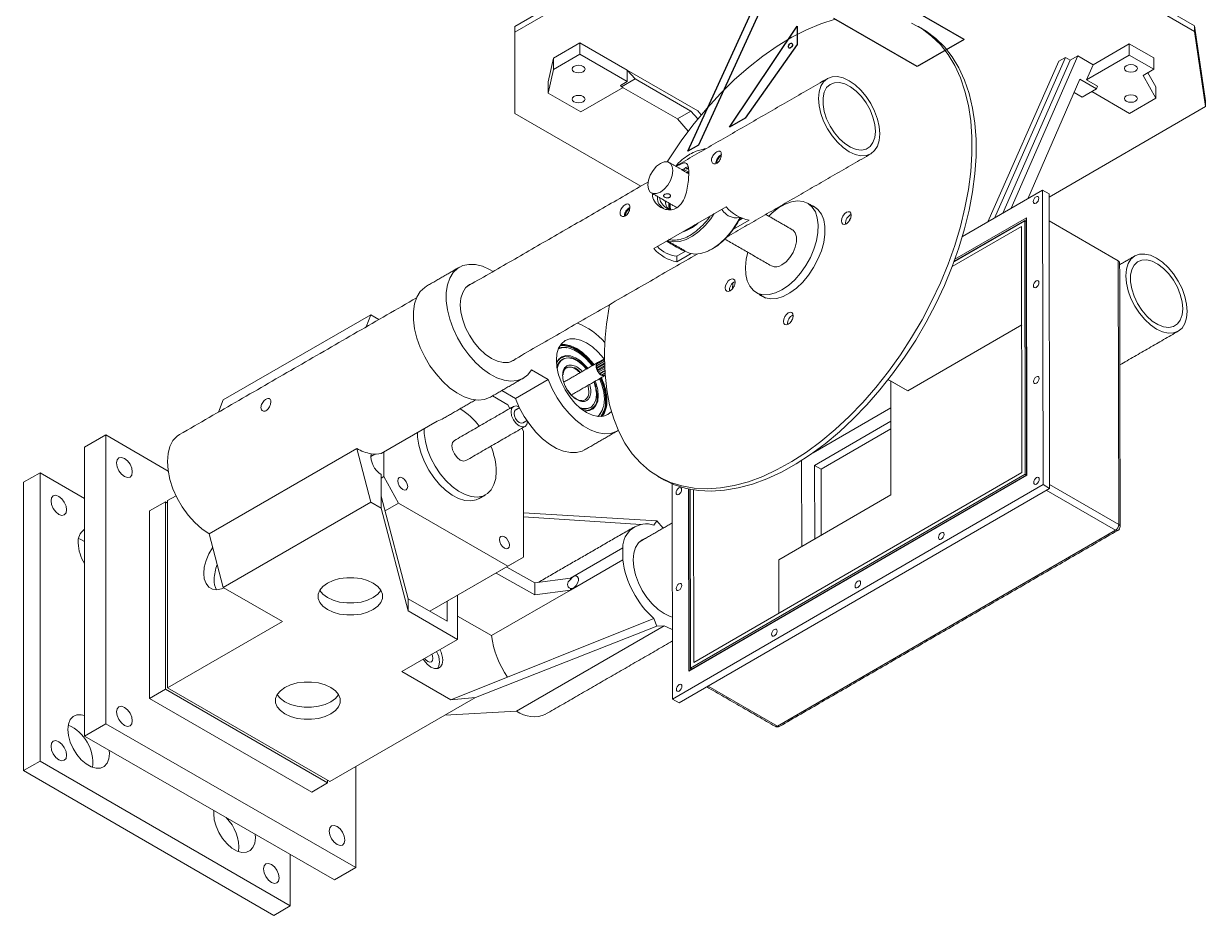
# Model space of a CAD drawing. Header units: millimetres. Extents: x 11 to 421, y 5 to 275.
# Drawn here: x 36.17 to 61.63, y 45.38 to 64.6 of the extents above; entities that cross this region are included whole.
import ezdxf

# ---------------------------------------------------------------- set-up
doc = ezdxf.new("R2010")
doc.units = ezdxf.units.MM

msp = doc.modelspace()

# ---------------------------------------------------------------- linework, layer by layer
at = {"color": 7, "linetype": 'Continuous', "lineweight": 15}
for p, q in [((46.755, 64.535), (52.584, 67.913)), ((46.755, 64.412), (52.585, 67.791)), ((55.571, 67.916), (61.401, 64.551)), ((55.571, 67.794), (61.401, 64.428)), ((46.755, 64.535), (46.755, 64.412)), ((46.755, 64.535), (46.755, 62.781)), ((46.755, 62.659), (46.755, 64.412)), ((61.401, 64.428), (61.401, 64.551)), ((61.632, 62.932), (61.401, 64.551)), ((61.401, 64.428), (61.632, 62.809)), ((47.589, 63.854), (48.155, 64.182)), ((48.155, 63.937), (48.155, 64.182)), ((48.155, 64.182), (49.178, 63.592)), ((59.216, 63.709), (59.994, 64.16)), ((59.994, 63.915), (59.994, 64.16)), ((59.994, 64.16), (60.52, 63.856)), ((47.59, 63.609), (48.155, 63.937)), ((48.155, 63.937), (49.178, 63.347)), ((58.885, 63.9), (57.45, 60.616)), ((58.723, 63.806), (58.885, 63.9)), ((58.885, 63.9), (59.216, 63.709)), ((59.073, 63.381), (59.994, 63.915)), ((59.994, 63.915), (60.521, 63.611)), ((47.475, 63.341), (47.589, 63.854)), ((47.59, 63.609), (47.589, 63.854)), ((58.476, 63.786), (56.946, 60.324)), ((57.087, 60.405), (58.617, 63.868)), ((57.266, 60.509), (58.723, 63.806)), ((58.617, 63.868), (58.476, 63.786)), ((58.617, 63.868), (58.723, 63.806)), ((59.216, 63.709), (59.073, 63.381)), ((60.521, 63.611), (60.52, 63.856)), ((47.476, 63.097), (47.59, 63.609)), ((49.056, 63.236), (49.348, 63.405)), ((49.348, 63.405), (49.178, 63.592)), ((49.178, 63.592), (50.698, 62.714)), ((49.178, 63.592), (49.178, 63.347)), ((49.348, 63.405), (50.55, 62.711)), ((58.93, 63.395), (57.806, 60.822)), ((59.284, 63.191), (58.93, 63.395)), ((60.521, 63.611), (60.291, 63.478)), ((60.291, 63.478), (60.567, 62.989)), ((60.395, 63.538), (60.566, 63.233)), ((47.476, 63.097), (47.475, 63.341)), ((49.087, 63.218), (48.177, 62.691)), ((49.033, 63.263), (49.178, 63.347)), ((49.033, 63.263), (49.056, 63.236)), ((49.056, 63.236), (50.259, 62.542)), ((59.284, 63.191), (58.978, 63.014)), ((59.073, 63.381), (59.308, 63.246)), ((59.308, 63.246), (59.284, 63.191)), ((60.567, 62.989), (60.566, 63.233)), ((48.177, 62.691), (47.476, 63.097)), ((58.978, 63.014), (58.807, 63.113)), ((60.001, 62.661), (59.183, 63.133)), ((60.567, 62.989), (60.001, 62.661)), ((61.632, 62.932), (61.632, 62.809)), ((46.755, 62.659), (46.755, 62.781)), ((49.471, 61.091), (46.755, 62.659)), ((50.259, 62.542), (50.55, 62.711)), ((50.55, 62.711), (50.702, 62.545)), ((50.698, 62.714), (50.774, 62.631)), ((61.632, 62.809), (58.267, 60.859)), ((50.492, 62.277), (50.259, 62.542)), ((50.412, 61.447), (50.493, 61.4)), ((50.493, 61.4), (50.412, 61.447)), ((50.493, 61.488), (50.448, 61.463)), ((50.448, 61.463), (50.499, 61.469)), ((50.493, 61.4), (50.464, 61.383)), ((58.126, 61.007), (56.397, 60.005)), ((58.136, 54.662), (58.126, 61.007)), ((58.267, 60.926), (58.126, 61.007)), ((58.278, 54.58), (58.267, 60.926)), ((51.306, 60.646), (49.751, 59.748)), ((50.104, 60.661), (50.106, 60.711)), ((50.11, 60.584), (50.104, 60.661)), ((53.215, 60.637), (53.249, 60.625)), ((51.466, 60.167), (51.801, 60.361)), ((51.581, 60.356), (51.655, 60.399)), ((51.641, 60.405), (51.591, 60.375)), ((57.742, 60.348), (56.217, 59.464)), ((57.777, 60.377), (56.22, 59.475)), ((57.777, 60.409), (56.236, 59.516)), ((57.77, 60.332), (57.742, 60.348)), ((57.751, 54.883), (57.742, 60.348)), ((57.786, 54.862), (57.777, 60.409)), ((59.757, 59.485), (58.268, 60.344)), ((56.177, 59.36), (57.671, 60.226)), ((57.671, 60.226), (57.68, 54.923)), ((57.779, 54.866), (57.77, 60.332)), ((50.246, 59.585), (50.432, 59.692)), ((50.246, 59.463), (50.553, 59.64)), ((50.246, 59.585), (50.246, 59.463)), ((50.409, 59.693), (50.382, 59.721)), ((50.409, 59.693), (50.419, 59.699)), ((59.766, 53.801), (59.757, 59.485)), ((51.445, 58.875), (51.454, 59.011)), ((52.133, 58.691), (52.105, 58.714)), ((43.654, 58.322), (40.472, 56.485)), ((43.654, 58.322), (43.557, 58.062)), ((43.83, 58.22), (43.654, 58.322)), ((55.222, 56.68), (57.675, 58.101)), ((48.506, 57.216), (48.687, 57.321)), ((48.506, 57.215), (48.687, 57.32)), ((48.515, 57.261), (48.687, 57.36)), ((48.515, 57.26), (48.687, 57.36)), ((48.539, 57.289), (48.687, 57.374)), ((48.539, 57.289), (48.687, 57.374)), ((48.54, 57.276), (48.539, 57.289)), ((47.117, 57.133), (47.476, 56.925)), ((47.868, 57.179), (47.888, 57.188)), ((48.529, 57.184), (48.506, 57.215)), ((48.515, 57.161), (48.689, 57.261)), ((48.515, 57.16), (48.689, 57.26)), ((48.527, 57.228), (48.515, 57.26)), ((48.515, 57.161), (48.529, 57.184)), ((48.543, 57.136), (48.515, 57.16)), ((48.529, 57.184), (48.688, 57.276)), ((48.539, 57.105), (48.691, 57.192)), ((48.539, 57.105), (48.543, 57.136)), ((48.54, 57.103), (48.691, 57.191)), ((48.569, 57.091), (48.54, 57.103)), ((48.543, 57.136), (48.69, 57.221)), ((48.569, 57.091), (48.692, 57.163)), ((48.576, 57.055), (48.569, 57.091)), ((48.576, 57.055), (48.694, 57.123)), ((48.577, 57.054), (48.694, 57.122)), ((48.601, 57.057), (48.577, 57.054)), ((48.601, 57.057), (48.695, 57.11)), ((48.619, 57.02), (48.601, 57.057)), ((48.619, 57.02), (48.698, 57.065)), ((48.62, 57.02), (48.698, 57.065)), ((48.663, 57.005), (48.64, 57.031)), ((48.663, 57.005), (48.7, 57.027)), ((48.664, 57.005), (48.7, 57.026)), ((47.476, 56.925), (46.769, 56.517)), ((48.699, 57.012), (48.689, 57.019)), ((48.699, 57.012), (48.701, 57.013)), ((54.856, 56.89), (54.799, 56.922)), ((55.222, 56.68), (54.8, 56.923)), ((54.856, 56.89), (54.86, 54.443)), ((54.856, 56.89), (55.222, 56.68)), ((46.273, 56.571), (46.607, 56.378)), ((46.475, 56.687), (46.769, 56.517)), ((40.472, 56.485), (40.375, 56.225)), ((46.607, 56.378), (46.651, 56.303)), ((53.184, 55.349), (54.857, 56.318)), ((45.08, 56.027), (43.878, 55.333)), ((45.08, 56.027), (45.189, 56.071)), ((53.214, 55.073), (54.857, 56.025)), ((46.908, 55.874), (46.944, 55.815)), ((46.944, 55.815), (46.944, 53.094)), ((53.355, 54.991), (54.857, 55.862)), ((37.483, 55.465), (37.942, 55.731)), ((37.942, 49.509), (37.942, 55.731)), ((37.942, 55.731), (39.288, 54.954)), ((37.483, 49.243), (37.483, 55.465)), ((43.352, 55.44), (40.17, 53.603)), ((43.352, 55.44), (43.654, 54.284)), ((43.742, 55.318), (43.654, 55.267)), ((43.931, 54.833), (43.931, 55.364)), ((52.936, 53.328), (52.933, 55.18)), ((53.216, 53.49), (53.214, 55.073)), ((53.355, 54.991), (53.214, 55.073)), ((53.358, 53.572), (53.355, 54.991)), ((36.174, 54.71), (36.528, 54.914)), ((36.528, 54.914), (37.483, 54.363)), ((36.528, 48.701), (36.528, 54.914)), ((43.878, 54.878), (43.878, 54.414)), ((43.878, 54.802), (43.931, 54.833)), ((44.248, 54.262), (43.931, 54.833)), ((50.503, 50.642), (57.786, 54.862)), ((50.538, 50.703), (57.751, 54.883)), ((50.567, 50.687), (57.779, 54.866)), ((57.68, 54.923), (50.609, 50.826)), ((57.779, 54.866), (57.751, 54.883)), ((36.174, 48.497), (36.174, 54.71)), ((50.147, 54.678), (50.155, 50.037)), ((50.155, 50.037), (58.136, 54.662)), ((50.296, 49.955), (58.278, 54.58)), ((50.497, 54.568), (50.503, 50.642)), ((50.525, 54.563), (50.531, 50.658)), ((50.532, 54.561), (50.538, 50.703)), ((50.609, 50.826), (50.603, 54.549)), ((58.278, 54.58), (58.136, 54.662)), ((59.696, 53.678), (58.206, 54.539)), ((58.277, 54.661), (59.766, 53.801)), ((39.227, 54.289), (38.888, 54.093)), ((39.227, 54.289), (39.227, 50.251)), ((39.277, 54.26), (39.227, 54.289)), ((39.277, 54.317), (39.457, 54.421)), ((39.277, 50.279), (39.277, 54.317)), ((43.654, 54.284), (40.472, 52.447)), ((43.654, 54.284), (43.878, 54.154)), ((43.878, 54.414), (43.878, 54.154)), ((44.459, 52.2), (43.878, 54.414)), ((43.962, 54.097), (44.248, 54.262)), ((46.607, 52.9), (44.248, 54.262)), ((54.86, 54.443), (52.442, 53.042)), ((38.888, 54.093), (38.888, 50.055)), ((43.878, 54.154), (44.459, 51.941)), ((49.818, 53.881), (46.944, 54.05)), ((46.944, 53.963), (49.473, 53.804)), ((49.818, 53.881), (49.753, 53.787)), ((49.949, 53.721), (49.818, 53.881)), ((40.17, 53.603), (40.472, 52.447)), ((52.413, 49.458), (59.696, 53.678)), ((47.955, 52.647), (49.083, 53.298)), ((49.083, 53.298), (49.083, 53.039)), ((44.928, 51.93), (46.944, 53.094)), ((46.944, 53.094), (46.607, 52.9)), ((49.083, 53.039), (47.955, 52.388)), ((52.444, 51.889), (52.442, 53.042)), ((44.927, 51.93), (46.607, 52.9)), ((47.189, 52.288), (46.354, 52.753)), ((46.582, 52.885), (47.189, 52.546)), ((40.472, 52.447), (41.752, 51.708)), ((47.189, 52.546), (47.955, 52.647)), ((47.189, 52.546), (47.189, 52.288)), ((47.955, 52.647), (47.955, 52.613)), ((47.955, 52.647), (47.955, 52.647)), ((44.459, 52.2), (44.459, 51.941)), ((45.3, 51.715), (44.459, 52.2)), ((45.524, 52.274), (45.524, 51.326)), ((47.955, 52.388), (46.254, 51.407)), ((47.955, 52.388), (47.189, 52.288)), ((47.955, 52.423), (47.955, 52.388)), ((44.459, 51.941), (45.524, 51.326)), ((45.3, 52.145), (45.3, 51.715)), ((39.277, 50.279), (41.752, 51.708)), ((49.753, 51.776), (45.377, 50.023)), ((45.524, 51.828), (46.254, 51.407)), ((49.818, 51.608), (49.753, 51.776)), ((45.912, 50.073), (49.818, 51.608)), ((49.974, 51.617), (46.792, 49.781)), ((49.818, 51.608), (49.974, 51.617)), ((45.524, 51.326), (44.322, 50.633)), ((50.567, 50.687), (50.538, 50.703)), ((44.322, 50.633), (45.377, 50.023)), ((39.227, 50.251), (38.888, 50.055)), ((39.227, 50.251), (42.724, 48.232)), ((42.773, 48.261), (39.277, 50.279)), ((50.923, 50.318), (52.413, 49.458)), ((38.888, 50.055), (42.385, 48.036)), ((45.912, 50.073), (45.248, 49.69)), ((45.912, 50.073), (45.377, 50.023)), ((50.296, 49.955), (50.155, 50.037)), ((42.773, 48.261), (45.248, 49.69)), ((45.248, 49.69), (46.792, 49.781)), ((37.483, 49.243), (37.942, 49.509)), ((43.33, 46.407), (37.942, 49.509)), ((42.871, 46.142), (37.483, 49.243)), ((36.174, 48.497), (36.528, 48.701)), ((41.916, 45.582), (36.528, 48.701)), ((41.563, 45.378), (36.174, 48.497)), ((43.33, 48.582), (43.33, 46.407)), ((42.724, 48.232), (42.385, 48.036)), ((42.724, 48.232), (42.724, 48.289)), ((40.269, 47.57), (40.273, 47.638)), ((41.916, 46.692), (41.916, 45.582)), ((42.871, 46.142), (43.33, 46.407)), ((41.563, 45.378), (41.916, 45.582))]:
    msp.add_line(p, q, dxfattribs=at)
at = {"color": 7, "linetype": 'Continuous'}
for p, q in [((52.837, 66.609), (50.71, 61.974)), ((50.485, 61.844), (52.5, 66.252)), ((56.435, 64.253), (54.639, 65.29)), ((55.425, 63.668), (53.629, 64.704)), ((51.383, 62.364), (52.84, 64.541)), ((52.84, 64.541), (52.841, 64.143)), ((56.435, 64.253), (55.425, 63.668)), ((52.841, 64.143), (51.72, 62.559)), ((51.72, 62.559), (51.383, 62.364)), ((50.71, 61.974), (50.485, 61.844))]:
    msp.add_line(p, q, dxfattribs=at)
at = {"color": 7, "linetype": 'Continuous', "lineweight": 15, "flags": 128}
for points in [[(50.038, 61.618), (50.108, 61.727), (50.357, 62.093), (50.621, 62.444), (50.898, 62.777), (51.186, 63.091), (51.483, 63.383), (51.787, 63.651), (52.097, 63.895), (52.411, 64.112), (52.725, 64.301), (53.04, 64.461), (53.351, 64.59), (53.659, 64.689)], [(55.304, 64.608), (55.529, 64.483), (55.735, 64.328), (55.923, 64.144), (56.089, 63.931), (56.234, 63.691), (56.355, 63.427), (56.454, 63.138), (56.528, 62.828), (56.578, 62.498), (56.603, 62.15), (56.603, 61.786), (56.578, 61.409), (56.528, 61.021), (56.454, 60.625), (56.355, 60.223), (56.234, 59.817), (56.089, 59.411), (55.923, 59.006), (55.735, 58.606), (55.529, 58.212), (55.304, 57.828), (55.062, 57.455), (54.805, 57.097), (54.535, 56.755), (54.252, 56.431), (53.96, 56.128), (53.659, 55.847), (53.351, 55.591), (53.04, 55.36), (52.725, 55.157), (52.411, 54.983), (52.097, 54.838), (51.787, 54.724), (51.483, 54.641), (51.186, 54.59), (50.898, 54.572), (50.621, 54.585), (50.357, 54.631), (50.108, 54.709), (49.875, 54.818), (49.659, 54.958), (49.462, 55.128), (49.285, 55.327), (49.129, 55.553), (48.996, 55.805), (48.886, 56.082), (48.799, 56.382), (48.737, 56.702), (48.699, 57.042), (48.687, 57.398), (48.687, 57.398)], [(55.535, 64.482), (55.617, 64.432), (55.824, 64.277), (56.011, 64.092), (56.177, 63.88), (56.322, 63.64), (56.444, 63.376), (56.542, 63.087), (56.617, 62.777), (56.667, 62.447), (56.692, 62.099), (56.692, 61.735), (56.667, 61.358), (56.617, 60.97), (56.542, 60.574), (56.444, 60.172), (56.322, 59.766), (56.177, 59.36), (56.011, 58.955), (55.824, 58.555), (55.617, 58.161), (55.392, 57.777), (55.151, 57.404), (54.894, 57.046), (54.623, 56.703), (54.341, 56.38), (54.048, 56.077), (53.747, 55.796), (53.44, 55.54), (53.128, 55.309), (52.814, 55.106), (52.499, 54.932), (52.186, 54.787), (51.876, 54.673), (51.571, 54.59), (51.274, 54.539), (50.987, 54.521), (50.71, 54.534), (50.446, 54.58), (50.196, 54.658), (49.963, 54.767), (49.935, 54.783)], [(48.228, 63.675), (48.258, 63.648), (48.269, 63.617), (48.258, 63.586), (48.228, 63.56), (48.182, 63.542), (48.129, 63.536), (48.075, 63.542), (48.03, 63.56), (47.999, 63.586), (47.989, 63.617), (47.999, 63.648), (48.03, 63.674), (48.075, 63.692), (48.129, 63.698), (48.182, 63.692), (48.228, 63.675)], [(60.127, 63.687), (60.157, 63.661), (60.168, 63.63), (60.157, 63.599), (60.127, 63.573), (60.081, 63.555), (60.028, 63.549), (59.974, 63.555), (59.929, 63.573), (59.898, 63.599), (59.888, 63.63), (59.898, 63.661), (59.929, 63.687), (59.974, 63.705), (60.028, 63.711), (60.081, 63.705), (60.127, 63.687)], [(54.62, 62.218), (54.607, 62.375), (54.57, 62.54), (54.508, 62.707), (54.426, 62.871), (54.326, 63.024), (54.211, 63.16), (54.087, 63.275), (53.958, 63.365), (53.829, 63.424), (53.705, 63.453), (53.59, 63.448), (53.49, 63.411), (53.408, 63.343), (53.347, 63.246), (53.309, 63.124), (53.296, 62.982), (53.309, 62.826), (53.347, 62.661), (53.408, 62.493), (53.49, 62.33), (53.59, 62.177), (53.705, 62.04), (53.829, 61.925), (53.958, 61.836), (54.087, 61.776), (54.211, 61.748), (54.326, 61.753), (54.426, 61.79), (54.508, 61.858), (54.57, 61.955), (54.607, 62.077), (54.62, 62.218)], [(54.523, 62.274), (54.51, 62.422), (54.471, 62.578), (54.408, 62.736), (54.324, 62.886), (54.223, 63.024), (54.109, 63.142), (53.989, 63.234), (53.867, 63.297), (53.749, 63.327), (53.641, 63.323), (53.548, 63.286), (53.474, 63.216), (53.423, 63.118), (53.396, 62.995), (53.396, 62.854), (53.423, 62.701), (53.474, 62.543), (53.548, 62.388), (53.641, 62.243), (53.749, 62.115), (53.867, 62.009), (53.989, 61.931), (54.109, 61.884), (54.223, 61.871), (54.324, 61.892), (54.408, 61.946), (54.471, 62.03), (54.51, 62.142), (54.523, 62.274)], [(48.228, 63.025), (48.258, 62.999), (48.269, 62.968), (48.258, 62.937), (48.228, 62.911), (48.182, 62.893), (48.129, 62.887), (48.075, 62.893), (48.03, 62.911), (47.999, 62.937), (47.989, 62.968), (47.999, 62.999), (48.03, 63.025), (48.075, 63.043), (48.129, 63.049), (48.182, 63.043), (48.228, 63.025)], [(60.127, 63.038), (60.157, 63.012), (60.168, 62.981), (60.157, 62.95), (60.127, 62.924), (60.081, 62.906), (60.028, 62.9), (59.974, 62.906), (59.929, 62.923), (59.898, 62.95), (59.888, 62.981), (59.898, 63.012), (59.929, 63.038), (59.974, 63.056), (60.028, 63.062), (60.081, 63.056), (60.127, 63.038)], [(50.831, 61.894), (50.856, 61.896), (50.868, 61.897)], [(49.893, 60.964), (49.81, 60.931), (49.735, 60.931), (49.675, 60.966), (49.637, 61.03), (49.624, 61.118), (49.637, 61.221), (49.675, 61.33), (49.734, 61.433), (49.809, 61.52), (49.892, 61.584), (49.975, 61.617), (50.05, 61.616), (50.109, 61.582), (50.148, 61.518), (50.161, 61.429), (50.148, 61.326), (50.11, 61.217), (50.051, 61.114), (49.976, 61.027), (49.893, 60.964)], [(50.502, 61.397), (50.489, 61.388), (50.478, 61.379)], [(50.485, 61.369), (50.502, 61.38), (50.502, 61.38)], [(57.985, 60.865), (57.962, 60.847), (57.942, 60.82), (57.929, 60.79), (57.925, 60.761), (57.929, 60.737), (57.942, 60.722), (57.962, 60.719), (57.985, 60.727), (58.008, 60.745), (58.027, 60.772), (58.04, 60.802), (58.045, 60.831), (58.04, 60.855), (58.027, 60.87), (58.008, 60.873), (57.985, 60.865)], [(50.074, 60.73), (50.072, 60.684), (50.083, 60.581)], [(50.094, 60.718), (50.089, 60.635), (50.091, 60.586)], [(53.127, 60.688), (53.194, 60.661), (53.287, 60.591), (53.36, 60.492), (53.41, 60.368), (53.435, 60.221), (53.435, 60.057), (53.41, 59.881), (53.36, 59.699), (53.287, 59.516), (53.194, 59.339), (53.083, 59.172), (52.958, 59.022), (52.823, 58.894), (52.682, 58.791), (52.54, 58.716), (52.402, 58.673), (52.271, 58.662), (52.153, 58.684), (52.05, 58.738), (52.017, 58.765)], [(52.226, 60.446), (52.298, 60.515), (52.437, 60.624), (52.577, 60.706), (52.716, 60.757), (52.848, 60.777), (52.969, 60.763), (53.075, 60.718), (53.163, 60.642), (53.23, 60.537), (53.273, 60.408), (53.293, 60.258), (53.287, 60.092), (53.255, 59.916), (53.2, 59.735), (53.123, 59.554), (53.026, 59.381), (52.912, 59.219), (52.786, 59.075), (52.65, 58.954), (52.51, 58.858), (52.51, 58.858)], [(51.054, 60.501), (50.978, 60.392), (50.856, 60.245), (50.723, 60.118), (50.585, 60.017), (50.445, 59.944), (50.31, 59.901), (50.181, 59.89), (50.065, 59.912), (50.046, 59.919)], [(50.452, 59.68), (50.517, 59.651), (50.634, 59.629), (50.762, 59.64), (50.898, 59.682), (51.037, 59.756), (51.175, 59.857), (51.308, 59.983), (51.431, 60.131), (51.54, 60.294), (51.608, 60.419)], [(53.792, 60.345), (53.8, 60.303), (53.823, 60.276), (53.858, 60.27), (53.898, 60.284), (53.939, 60.316), (53.973, 60.363), (53.996, 60.416), (54.004, 60.467), (53.996, 60.51), (53.973, 60.536), (53.939, 60.543), (53.898, 60.529), (53.858, 60.496), (53.823, 60.449), (53.8, 60.396), (53.792, 60.345)], [(52.734, 60.153), (52.749, 60.143), (52.798, 60.084), (52.823, 59.998), (52.824, 59.894), (52.798, 59.779), (52.749, 59.662), (52.681, 59.554), (52.599, 59.463), (52.509, 59.396)], [(52.51, 58.858), (52.37, 58.791), (52.234, 58.756), (52.107, 58.753), (51.993, 58.782), (51.896, 58.843), (51.818, 58.934), (51.763, 59.051), (51.731, 59.191), (51.724, 59.35), (51.743, 59.521), (51.776, 59.667)], [(61.242, 58.395), (61.229, 58.552), (61.192, 58.717), (61.13, 58.884), (61.048, 59.048), (60.948, 59.201), (60.833, 59.337), (60.709, 59.453), (60.58, 59.542), (60.451, 59.602), (60.327, 59.63), (60.212, 59.625), (60.112, 59.588), (60.03, 59.52), (59.969, 59.423), (59.931, 59.301), (59.918, 59.16), (59.931, 59.003), (59.969, 58.838), (60.03, 58.671), (60.112, 58.507), (60.212, 58.354), (60.327, 58.218), (60.451, 58.102), (60.58, 58.013), (60.709, 57.953), (60.833, 57.925), (60.948, 57.93), (61.048, 57.967), (61.13, 58.035), (61.192, 58.132), (61.229, 58.254), (61.242, 58.395)], [(46.29, 59.254), (46.214, 59.298), (46.058, 59.366), (45.907, 59.404), (45.765, 59.408), (45.635, 59.38), (45.521, 59.32), (45.427, 59.23), (45.353, 59.111), (45.304, 58.968), (45.278, 58.803), (45.278, 58.621), (45.304, 58.428), (45.353, 58.226), (45.427, 58.023), (45.521, 57.824), (45.635, 57.632), (45.765, 57.455), (45.907, 57.295), (46.058, 57.158), (46.214, 57.046), (46.372, 56.963), (46.526, 56.911), (46.673, 56.892), (46.808, 56.905), (46.93, 56.95), (47.034, 57.027), (47.117, 57.133), (47.117, 57.133)], [(61.145, 58.451), (61.132, 58.599), (61.093, 58.755), (61.03, 58.913), (60.946, 59.064), (60.845, 59.201), (60.731, 59.319), (60.611, 59.411), (60.489, 59.474), (60.371, 59.504), (60.263, 59.501), (60.17, 59.463), (60.096, 59.393), (60.045, 59.295), (60.019, 59.172), (60.019, 59.031), (60.045, 58.878), (60.096, 58.721), (60.17, 58.566), (60.263, 58.421), (60.371, 58.292), (60.489, 58.186), (60.611, 58.108), (60.731, 58.062), (60.845, 58.048), (60.946, 58.069), (61.03, 58.123), (61.093, 58.208), (61.132, 58.319), (61.145, 58.451)], [(51.289, 58.9), (51.297, 58.858), (51.32, 58.831), (51.354, 58.825), (51.395, 58.839), (51.436, 58.871), (51.47, 58.918), (51.493, 58.971), (51.501, 59.022), (51.493, 59.065), (51.47, 59.091), (51.436, 59.098), (51.395, 59.084), (51.354, 59.051), (51.32, 59.004), (51.297, 58.951), (51.289, 58.9)], [(44.854, 58.938), (44.814, 58.912), (44.72, 58.822), (44.646, 58.703), (44.596, 58.56), (44.571, 58.395), (44.571, 58.213), (44.596, 58.019), (44.646, 57.818), (44.72, 57.615), (44.814, 57.415), (44.928, 57.224), (45.058, 57.046), (45.2, 56.887), (45.351, 56.749), (45.507, 56.638), (45.665, 56.555), (45.819, 56.503), (45.965, 56.483), (46.101, 56.496), (46.223, 56.542), (46.233, 56.548)], [(45.851, 59.001), (45.778, 58.97), (45.694, 58.901), (45.633, 58.803), (45.595, 58.68), (45.582, 58.537), (45.595, 58.379), (45.633, 58.212), (45.694, 58.043), (45.778, 57.878), (45.879, 57.723), (45.995, 57.585), (46.12, 57.469), (46.251, 57.378), (46.381, 57.318), (46.507, 57.29), (46.622, 57.294), (46.724, 57.332), (46.787, 57.38)], [(51.485, 58.948), (51.472, 58.93), (51.45, 58.888)], [(57.987, 59.049), (57.964, 59.031), (57.945, 59.004), (57.932, 58.974), (57.927, 58.945), (57.932, 58.921), (57.945, 58.906), (57.965, 58.902), (57.988, 58.91), (58.011, 58.929), (58.03, 58.955), (58.043, 58.985), (58.048, 59.015), (58.043, 59.039), (58.03, 59.053), (58.01, 59.057), (57.987, 59.049)], [(52.541, 58.177), (52.549, 58.135), (52.572, 58.108), (52.606, 58.102), (52.647, 58.116), (52.687, 58.149), (52.722, 58.195), (52.745, 58.248), (52.753, 58.3), (52.745, 58.342), (52.722, 58.368), (52.687, 58.375), (52.647, 58.361), (52.606, 58.328), (52.572, 58.282), (52.549, 58.229), (52.541, 58.177)], [(52.737, 58.227), (52.732, 58.22), (52.703, 58.167)], [(48.674, 57.367), (48.663, 57.383), (48.55, 57.517), (48.428, 57.631), (48.301, 57.718), (48.174, 57.777), (48.052, 57.805), (47.94, 57.8), (47.841, 57.764), (47.76, 57.697), (47.7, 57.602), (47.663, 57.482), (47.651, 57.343), (47.663, 57.189), (47.7, 57.027), (47.76, 56.862), (47.841, 56.702), (47.94, 56.551), (48.052, 56.417), (48.174, 56.304), (48.301, 56.216), (48.428, 56.157), (48.55, 56.129), (48.663, 56.134), (48.761, 56.17), (48.838, 56.233)], [(47.695, 57.589), (47.791, 57.613), (47.905, 57.606), (48.027, 57.566), (48.151, 57.494), (48.273, 57.393), (48.387, 57.269), (48.423, 57.222)], [(47.858, 57.614), (47.753, 57.614), (47.7, 57.602)], [(48.437, 57.23), (48.41, 57.265), (48.295, 57.397), (48.17, 57.507), (48.041, 57.588), (47.914, 57.639), (47.793, 57.657), (47.727, 57.652)], [(48.452, 57.239), (48.426, 57.274), (48.31, 57.406), (48.186, 57.515), (48.057, 57.597), (47.93, 57.648), (47.809, 57.666), (47.732, 57.659)], [(48.462, 57.245), (48.451, 57.261), (48.338, 57.395), (48.216, 57.508), (48.089, 57.596), (47.962, 57.655), (47.84, 57.682), (47.748, 57.681)], [(48.305, 57.154), (48.235, 57.234), (48.129, 57.326), (48.019, 57.389), (47.912, 57.42), (47.815, 57.418), (47.733, 57.381), (47.671, 57.313), (47.652, 57.277)], [(48.327, 57.167), (48.273, 57.231), (48.17, 57.326), (48.062, 57.395), (47.956, 57.435), (47.857, 57.443), (47.771, 57.418), (47.701, 57.363), (47.656, 57.286)], [(47.669, 57.155), (47.695, 57.253), (47.746, 57.331), (47.819, 57.378), (47.908, 57.392), (48.01, 57.372), (48.116, 57.318), (48.22, 57.235), (48.298, 57.15)], [(47.476, 56.925), (47.561, 56.727), (47.667, 56.534), (47.789, 56.354), (47.925, 56.19), (48.072, 56.048), (48.225, 55.93), (48.38, 55.841), (48.533, 55.783), (48.679, 55.756), (48.815, 55.763), (48.938, 55.802), (48.985, 55.829)], [(48.331, 56.8), (48.338, 56.773), (48.351, 56.669)], [(48.583, 56.945), (48.634, 56.81), (48.673, 56.651), (48.686, 56.5), (48.673, 56.365), (48.634, 56.25), (48.572, 56.161), (48.537, 56.131)], [(57.991, 56.985), (57.968, 56.966), (57.948, 56.94), (57.935, 56.91), (57.931, 56.881), (57.935, 56.857), (57.949, 56.842), (57.968, 56.838), (57.991, 56.846), (58.014, 56.865), (58.034, 56.891), (58.047, 56.921), (58.051, 56.95), (58.046, 56.974), (58.033, 56.989), (58.014, 56.993), (57.991, 56.985)], [(46.769, 56.517), (46.853, 56.322), (46.956, 56.132), (47.076, 55.954), (47.209, 55.792), (47.353, 55.65), (47.503, 55.532), (47.656, 55.442), (47.806, 55.38), (47.952, 55.35), (48.087, 55.352), (48.21, 55.385), (48.258, 55.409)], [(48.513, 56.6), (48.5, 56.486), (48.461, 56.394), (48.398, 56.331), (48.316, 56.3), (48.22, 56.303), (48.148, 56.325)], [(48.245, 56.25), (48.273, 56.246), (48.366, 56.255), (48.445, 56.295), (48.504, 56.365), (48.541, 56.46), (48.553, 56.577)], [(46.845, 56.338), (46.784, 56.358), (46.727, 56.347), (46.688, 56.303), (46.675, 56.232), (46.688, 56.146), (46.727, 56.058), (46.784, 55.981), (46.852, 55.926), (46.919, 55.903), (46.977, 55.914), (47.015, 55.958), (47.028, 56.02)], [(46.772, 56.269), (46.772, 56.269), (46.747, 56.241), (46.739, 56.196), (46.747, 56.141), (46.772, 56.084), (46.808, 56.035), (46.852, 56), (46.895, 55.985), (46.932, 55.992)], [(48.268, 56.486), (48.244, 56.475), (48.191, 56.467)], [(48.55, 56.129), (48.603, 56.191), (48.639, 56.26)], [(44.66, 55.785), (44.663, 55.681), (44.688, 55.508), (44.737, 55.329), (44.808, 55.149), (44.9, 54.975), (45.009, 54.812), (45.132, 54.664), (45.264, 54.538), (45.403, 54.437), (45.542, 54.364), (45.678, 54.321), (45.806, 54.31), (45.922, 54.332), (45.987, 54.361)], [(44.801, 55.866), (44.804, 55.762), (44.829, 55.589), (44.878, 55.41), (44.95, 55.231), (45.041, 55.057), (45.15, 54.893), (45.273, 54.746), (45.406, 54.62), (45.544, 54.518), (45.683, 54.445), (45.819, 54.403), (45.947, 54.392), (46.064, 54.413), (46.165, 54.466), (46.247, 54.549), (46.307, 54.66), (46.344, 54.793), (46.357, 54.947), (46.357, 54.947)], [(39.535, 55.74), (39.482, 55.704), (39.392, 55.608), (39.326, 55.482), (39.285, 55.331), (39.272, 55.159), (39.285, 54.971), (39.326, 54.773), (39.392, 54.571), (39.482, 54.371), (39.592, 54.179), (39.721, 54.002), (39.862, 53.843), (40.014, 53.709), (40.17, 53.603)], [(45.454, 55.612), (45.454, 55.612), (45.416, 55.568), (45.402, 55.498), (45.416, 55.412), (45.454, 55.323), (45.511, 55.246), (45.579, 55.191), (45.647, 55.168), (45.704, 55.179)], [(38.178, 55.127), (38.191, 55.194), (38.228, 55.236), (38.282, 55.247), (38.347, 55.225), (38.411, 55.173), (38.466, 55.099), (38.502, 55.015), (38.515, 54.933), (38.502, 54.866), (38.466, 54.824), (38.411, 54.813), (38.347, 54.836), (38.282, 54.888), (38.228, 54.961), (38.191, 55.046), (38.178, 55.127)], [(44.235, 54.742), (44.243, 54.784), (44.266, 54.811), (44.301, 54.818), (44.341, 54.803), (44.382, 54.771), (44.416, 54.724), (44.439, 54.671), (44.448, 54.62), (44.439, 54.578), (44.416, 54.551), (44.382, 54.544), (44.341, 54.559), (44.301, 54.591), (44.266, 54.638), (44.243, 54.691), (44.235, 54.742)], [(57.994, 54.812), (57.971, 54.794), (57.952, 54.767), (57.939, 54.737), (57.934, 54.708), (57.939, 54.684), (57.952, 54.669), (57.972, 54.666), (57.995, 54.674), (58.018, 54.692), (58.037, 54.719), (58.05, 54.749), (58.055, 54.778), (58.05, 54.802), (58.037, 54.817), (58.017, 54.82), (57.994, 54.812)], [(50.289, 54.588), (50.266, 54.57), (50.246, 54.543), (50.233, 54.513), (50.229, 54.484), (50.233, 54.46), (50.247, 54.445), (50.266, 54.441), (50.289, 54.449), (50.312, 54.468), (50.332, 54.494), (50.345, 54.524), (50.349, 54.554), (50.344, 54.578), (50.331, 54.592), (50.312, 54.596), (50.289, 54.588)], [(36.764, 54.311), (36.777, 54.378), (36.813, 54.42), (36.868, 54.431), (36.932, 54.408), (36.997, 54.356), (37.051, 54.283), (37.088, 54.198), (37.101, 54.117), (37.088, 54.05), (37.051, 54.008), (36.997, 53.997), (36.932, 54.019), (36.868, 54.071), (36.813, 54.145), (36.777, 54.229), (36.764, 54.311)], [(37.358, 53.498), (37.391, 53.485), (37.483, 53.435)], [(46.427, 53.477), (46.436, 53.519), (46.458, 53.545), (46.493, 53.552), (46.533, 53.538), (46.574, 53.505), (46.608, 53.459), (46.631, 53.406), (46.64, 53.354), (46.631, 53.312), (46.608, 53.286), (46.574, 53.279), (46.533, 53.293), (46.493, 53.326), (46.458, 53.372), (46.436, 53.425), (46.427, 53.477)], [(49.574, 53.505), (49.501, 53.474), (49.417, 53.405), (49.356, 53.307), (49.318, 53.184), (49.305, 53.041), (49.318, 52.883), (49.356, 52.716), (49.417, 52.546), (49.501, 52.381), (49.602, 52.227), (49.718, 52.089), (49.843, 51.972), (49.974, 51.882), (50.104, 51.822), (50.152, 51.807)], [(55.943, 53.624), (55.92, 53.605), (55.901, 53.579), (55.888, 53.549), (55.883, 53.519), (55.888, 53.496), (55.901, 53.481), (55.92, 53.477), (55.943, 53.485), (55.966, 53.504), (55.986, 53.53), (55.999, 53.56), (56.003, 53.589), (55.999, 53.613), (55.986, 53.628), (55.966, 53.632), (55.943, 53.624)], [(40.246, 53.31), (40.241, 53.302), (40.163, 53.166), (40.104, 53.024), (40.067, 52.882), (40.055, 52.747), (40.067, 52.627), (40.104, 52.528), (40.163, 52.453), (40.241, 52.408), (40.335, 52.394), (40.439, 52.412), (40.495, 52.434)], [(43.707, 51.967), (43.805, 52.038), (43.873, 52.119), (43.908, 52.208), (43.908, 52.298), (43.873, 52.386), (43.805, 52.468), (43.707, 52.539), (43.585, 52.595), (43.444, 52.634), (43.291, 52.654), (43.134, 52.654), (42.981, 52.634), (42.84, 52.595), (42.717, 52.539), (42.62, 52.468), (42.552, 52.386), (42.517, 52.298), (42.517, 52.208), (42.552, 52.119), (42.62, 52.038), (42.717, 51.967), (42.84, 51.911), (42.981, 51.871), (43.134, 51.851), (43.291, 51.851), (43.444, 51.871), (43.585, 51.911), (43.707, 51.967)], [(47.955, 52.613), (47.993, 52.658), (48.036, 52.686), (48.077, 52.693), (48.109, 52.677), (48.126, 52.641), (48.126, 52.592), (48.109, 52.536), (48.077, 52.484), (48.036, 52.444), (47.993, 52.422), (47.955, 52.423)], [(50.292, 52.524), (50.269, 52.505), (50.25, 52.479), (50.237, 52.449), (50.232, 52.42), (50.237, 52.396), (50.25, 52.381), (50.269, 52.377), (50.292, 52.385), (50.315, 52.404), (50.335, 52.43), (50.348, 52.46), (50.352, 52.489), (50.348, 52.513), (50.335, 52.528), (50.315, 52.532), (50.292, 52.524)], [(54.145, 52.582), (54.122, 52.563), (54.103, 52.537), (54.09, 52.507), (54.085, 52.478), (54.09, 52.454), (54.103, 52.439), (54.122, 52.435), (54.145, 52.443), (54.168, 52.462), (54.188, 52.488), (54.201, 52.518), (54.205, 52.547), (54.201, 52.571), (54.188, 52.586), (54.168, 52.59), (54.145, 52.582)], [(43.875, 52.382), (43.873, 52.379), (43.805, 52.297), (43.707, 52.226), (43.585, 52.17), (43.444, 52.131), (43.291, 52.11), (43.134, 52.11), (42.981, 52.131), (42.84, 52.17), (42.717, 52.226), (42.62, 52.297), (42.552, 52.379), (42.549, 52.382)], [(49.974, 51.617), (50.13, 51.543), (50.152, 51.535)], [(52.348, 51.541), (52.325, 51.522), (52.306, 51.496), (52.293, 51.466), (52.288, 51.437), (52.293, 51.413), (52.306, 51.398), (52.326, 51.394), (52.349, 51.402), (52.372, 51.421), (52.391, 51.447), (52.404, 51.477), (52.409, 51.506), (52.404, 51.53), (52.391, 51.545), (52.371, 51.549), (52.348, 51.541)], [(44.812, 50.916), (44.836, 50.887), (44.879, 50.852), (44.922, 50.837), (44.959, 50.844), (44.983, 50.872), (44.992, 50.917)], [(44.992, 50.917), (44.983, 50.972), (44.97, 51.007)], [(44.782, 50.898), (44.8, 50.872), (44.871, 50.789), (44.95, 50.73), (45.028, 50.699), (45.099, 50.699), (45.156, 50.732), (45.192, 50.793), (45.204, 50.877)], [(45.091, 50.697), (45.121, 50.752), (45.133, 50.836)], [(42.793, 49.719), (42.891, 49.79), (42.959, 49.871), (42.994, 49.96), (42.994, 50.05), (42.959, 50.138), (42.891, 50.22), (42.793, 50.291), (42.67, 50.347), (42.529, 50.386), (42.376, 50.406), (42.22, 50.406), (42.067, 50.386), (41.926, 50.347), (41.803, 50.291), (41.705, 50.22), (41.637, 50.138), (41.602, 50.05), (41.602, 49.96), (41.637, 49.871), (41.705, 49.79), (41.803, 49.719), (41.926, 49.663), (42.067, 49.623), (42.22, 49.603), (42.376, 49.603), (42.529, 49.623), (42.67, 49.663), (42.793, 49.719)], [(50.296, 50.351), (50.273, 50.333), (50.253, 50.306), (50.24, 50.276), (50.236, 50.247), (50.24, 50.223), (50.253, 50.208), (50.273, 50.205), (50.296, 50.213), (50.319, 50.231), (50.338, 50.258), (50.351, 50.288), (50.356, 50.317), (50.351, 50.341), (50.338, 50.356), (50.319, 50.359), (50.296, 50.351)], [(42.961, 50.135), (42.959, 50.131), (42.891, 50.049), (42.793, 49.978), (42.67, 49.922), (42.529, 49.883), (42.376, 49.863), (42.22, 49.863), (42.067, 49.883), (41.926, 49.922), (41.803, 49.978), (41.705, 50.049), (41.637, 50.131), (41.635, 50.135)], [(37.125, 49.384), (37.138, 49.501), (37.177, 49.596), (37.238, 49.663), (37.319, 49.699), (37.415, 49.702), (37.483, 49.686)], [(38.178, 49.764), (38.191, 49.831), (38.228, 49.873), (38.282, 49.883), (38.347, 49.861), (38.411, 49.809), (38.466, 49.735), (38.502, 49.651), (38.515, 49.569), (38.502, 49.502), (38.466, 49.46), (38.411, 49.45), (38.347, 49.472), (38.282, 49.524), (38.228, 49.598), (38.191, 49.682), (38.178, 49.764)], [(36.764, 49.023), (36.777, 49.09), (36.813, 49.132), (36.868, 49.143), (36.932, 49.12), (36.997, 49.068), (37.051, 48.995), (37.088, 48.911), (37.101, 48.829), (37.088, 48.762), (37.051, 48.72), (36.997, 48.709), (36.932, 48.731), (36.868, 48.783), (36.813, 48.857), (36.777, 48.941), (36.764, 49.023)], [(38.02, 48.934), (38.023, 48.866), (38.01, 48.749), (37.972, 48.655), (37.911, 48.587), (37.83, 48.551), (37.734, 48.548), (37.629, 48.579), (37.52, 48.642), (37.415, 48.732), (37.319, 48.846), (37.238, 48.975), (37.177, 49.114), (37.138, 49.253), (37.125, 49.384), (37.125, 49.384)], [(41.162, 47.125), (41.167, 47.052), (41.154, 46.935), (41.115, 46.84), (41.054, 46.773), (40.973, 46.737), (40.877, 46.734), (40.772, 46.765), (40.663, 46.827), (40.558, 46.918), (40.462, 47.031), (40.381, 47.161), (40.32, 47.299), (40.282, 47.438), (40.269, 47.57), (40.269, 47.57)], [(42.757, 47.196), (42.77, 47.263), (42.807, 47.305), (42.861, 47.316), (42.926, 47.293), (42.99, 47.241), (43.045, 47.168), (43.081, 47.083), (43.094, 47.002), (43.081, 46.935), (43.045, 46.893), (42.99, 46.882), (42.926, 46.904), (42.861, 46.956), (42.807, 47.03), (42.77, 47.114), (42.757, 47.196)], [(41.343, 46.38), (41.356, 46.447), (41.393, 46.489), (41.447, 46.499), (41.512, 46.477), (41.576, 46.425), (41.631, 46.351), (41.667, 46.267), (41.68, 46.185), (41.667, 46.118), (41.631, 46.076), (41.576, 46.066), (41.512, 46.088), (41.447, 46.14), (41.393, 46.214), (41.356, 46.298), (41.343, 46.38)]]:
    msp.add_lwpolyline(points, dxfattribs=at)
at = {"color": 7, "linetype": 'Continuous', "flags": 128}
msp.add_lwpolyline([(52.654, 64.109), (52.662, 64.13), (52.674, 64.15), (52.69, 64.165), (52.707, 64.172), (52.721, 64.172), (52.732, 64.163), (52.737, 64.147), (52.735, 64.127), (52.727, 64.106), (52.714, 64.087), (52.698, 64.072), (52.682, 64.064), (52.667, 64.065), (52.657, 64.074), (52.652, 64.089), (52.654, 64.109)], dxfattribs=at)
at = {"color": 7, "linetype": 'Continuous', "lineweight": 15}
for centre, radius, start, end in [((50.259, 60.785), 0.266, 181.7425, 225.331), ((51.963, 61.212), 0.867, 220.7533, 259.2521), ((54.091, 60.295), 0.21, 114.7913, 185.214), ((54.188, 60.241), 0.254, 140.4649, 160.0821), ((50.109, 60.925), 0.862, 286.9916, 313.003), ((50.155, 60.88), 0.785, 292.1883, 307.8063), ((50.407, 60.314), 0.867, 220.7533, 259.2521), ((50.305, 60.233), 0.651, 222.675, 264.7658), ((52.377, 59.576), 0.223, 245.1554, 306.2992), ((59.736, 59.439), 0.0503, 5.7379, 65.5951), ((51.588, 58.85), 0.21, 114.7913, 185.214), ((54.915, 57.366), 6.229, 169.1246, 179.7073), ((52.84, 58.127), 0.21, 114.7914, 185.214), ((47.586, 56.779), 1.457, 40.3449, 69.12), ((47.909, 57.143), 0.251, 122.4893, 168.43), ((48.571, 57.237), 0.0607, 121.6645, 156.9673), ((47.943, 56.913), 0.281, 35.7077, 101.2848), ((48.617, 57.218), 0.11, 157.6291, 181.1879), ((48.702, 57.219), 0.196, 180.9607, 197.0911), ((48.769, 57.238), 0.265, 196.9819, 210.1282), ((48.769, 57.236), 0.264, 210.1503, 223.2445), ((48.718, 57.187), 0.194, 223.1994, 239.3279), ((47.705, 56.579), 0.809, 1.4743, 21.3285), ((47.661, 56.551), 0.868, 1.4669, 22.0801), ((47.67, 56.555), 0.883, 1.4336, 22.3084), ((47.494, 56.439), 1.217, 1.3902, 24.9877), ((47.509, 56.448), 1.217, 1.3902, 24.9877), ((48.676, 57.113), 0.109, 239.0815, 262.9439), ((47.464, 56.431), 1.276, 1.6914, 24.838), ((48.67, 57.065), 0.0601, 263.9845, 299.0634), ((48.256, 56.527), 0.277, 267.8542, 9.6084), ((48.156, 56.647), 0.196, 304.8223, 6.4898), ((44.816, 55.04), 1.468, 36.912, 58.8033), ((48.257, 56.546), 0.258, 252.1975, 296.8724), ((48.186, 56.44), 0.524, 323.4265, 3.0904), ((48.208, 56.448), 0.519, 321.869, 3.2189), ((48.195, 56.442), 0.546, 325.1996, 2.8528), ((43.815, 56.213), 0.901, 239.0336, 260.1037), ((44.12, 55.273), 0.463, 173.5023, 238.5), ((43.75, 55.857), 0.539, 260.4523, 283.794), ((44.867, 54.908), 1.49, 1.4878, 22.9222), ((49.59, 53.306), 0.508, 71.2628, 180.8714), ((59.613, 53.808), 0.154, 302.6677, 357.4565), ((59.696, 53.76), 0.1, 300.0905, 0.0934), ((59.745, 53.755), 0.0503, 5.7382, 65.5949), ((37.656, 53.44), 0.308, 124.455, 186.8571), ((59.725, 53.718), 0.0493, 233.6847, 295.0174), ((38.285, 53.44), 0.935, 182.2584, 210.9651), ((51.109, 53.306), 2.044, 187.4917, 228.4532), ((41.211, 52.596), 0.932, 158.5094, 178.648), ((40.706, 52.598), 0.428, 177.3384, 208.4654), ((48.236, 51.659), 1.998, 187.2615, 215.0064), ((44.611, 50.816), 0.523, 2.1348, 28.406), ((44.682, 50.857), 0.523, 2.1348, 28.406), ((47.162, 50.28), 0.622, 233.4704, 295.2191), ((36.765, 48.658), 0.901, 354.1805, 65.8141), ((52.383, 49.498), 0.0494, 245.0668, 306.388), ((52.412, 49.54), 0.1, 240.0027, 300.0905), ((52.442, 49.498), 0.0493, 233.6828, 295.0193), ((39.897, 46.836), 0.911, 354.6786, 45.4186)]:
    msp.add_arc(centre, radius, start, end, dxfattribs=at)
msp.add_ellipse((48.064, 52.532), major_axis=(0.17, 0.044), ratio=0.685881, start_param=2.079325, end_param=3.855991, dxfattribs=at)
for points in [[(55.535, 64.482), (55.446, 64.534)], [(53.49, 63.411), (50.22, 61.523)], [(51.321, 59.997), (54.426, 61.79)], [(50.49, 61.367), (50.082, 61.603)], [(50.412, 61.447), (50.382, 61.43)], [(49.629, 61.182), (45.714, 58.922)], [(49.702, 60.945), (50.249, 60.629)], [(53.276, 60.602), (53.064, 60.725)], [(52.734, 60.153), (52.162, 60.483)], [(50.043, 59.917), (50.452, 59.68)], [(51.279, 59.953), (52.284, 59.374)], [(46.65, 57.301), (50.684, 59.63)], [(60.112, 59.588), (59.786, 59.4)], [(45.561, 59.346), (44.854, 58.938)], [(59.796, 53.76), (59.786, 59.444)], [(44.639, 58.687), (39.535, 55.74)], [(51.954, 58.802), (52.166, 58.679)], [(59.79, 57.241), (61.048, 57.967)], [(47.876, 57.611), (47.858, 57.614)], [(47.789, 57.364), (47.774, 57.355)], [(48.539, 57.289), (47.81, 56.868)], [(46.233, 56.548), (46.94, 56.956)], [(47.976, 56.594), (48.699, 57.012)], [(45.189, 56.071), (45.909, 56.487)], [(46.727, 56.347), (45.454, 55.612)], [(46.855, 56.317), (46.772, 56.269)], [(48.202, 56.471), (48.2, 56.471)], [(48.374, 56.316), (48.389, 56.325)], [(48.639, 56.26), (48.646, 56.277)], [(46.932, 55.992), (47.015, 56.04)], [(45.704, 55.179), (46.977, 55.914)], [(48.258, 55.409), (48.965, 55.817)], [(49.847, 54.834), (49.935, 54.783)], [(45.987, 54.361), (46.129, 54.443)], [(49.339, 53.754), (47.263, 52.556)], [(50.149, 53.836), (49.437, 53.425)], [(52.463, 49.453), (59.746, 53.674)], [(47.427, 49.718), (50.153, 51.291)], [(50.893, 50.301), (52.362, 49.453)]]:
    msp.add_open_spline(points, degree=1, dxfattribs=at)
for points, knots in [([(50.221, 61.524), (50.231, 61.535), (50.283, 61.598), (50.388, 61.687), (50.529, 61.786), (50.669, 61.849), (50.774, 61.882), (50.827, 61.879), (50.836, 61.879)], [0, 0, 0, 0, 0.051385, 0.2822151, 0.4999996, 0.7177849, 0.948615, 1, 1, 1, 1]), ([(51.206, 61.776), (51.205, 61.761), (51.203, 61.732), (51.188, 61.684), (51.164, 61.639), (51.133, 61.602), (51.097, 61.579), (51.061, 61.571), (51.028, 61.579), (51.004, 61.603), (50.992, 61.638), (50.994, 61.68), (51.01, 61.725), (51.037, 61.769), (51.071, 61.806), (51.108, 61.833), (51.142, 61.848), (51.171, 61.848), (51.193, 61.833), (51.204, 61.808), (51.205, 61.785), (51.206, 61.776)], [0, 0, 0, 0, 0.053223, 0.106429, 0.160055, 0.213979, 0.26744, 0.320397, 0.373596, 0.427402, 0.48124, 0.534492, 0.587454, 0.640855, 0.694761, 0.748449, 0.801521, 0.854546, 0.908159, 0.962084, 1, 1, 1, 1]), ([(51.092, 61.58), (51.092, 61.581), (51.088, 61.593), (51.092, 61.624), (51.107, 61.668), (51.134, 61.711), (51.168, 61.749), (51.193, 61.766), (51.205, 61.774)], [0, 0, 0, 0, 0.01435, 0.210556, 0.405256, 0.602107, 0.801555, 1, 1, 1, 1]), ([(51.107, 61.588), (51.107, 61.596), (51.107, 61.618), (51.122, 61.659), (51.149, 61.702), (51.179, 61.735), (51.197, 61.748), (51.203, 61.752)], [0, 0, 0, 0, 0.146295, 0.387831, 0.632284, 0.880338, 1, 1, 1, 1]), ([(50.503, 61.37), (50.502, 61.32), (50.499, 61.222), (50.474, 61.047), (50.43, 60.869), (50.356, 60.718), (50.25, 60.618), (50.129, 60.577), (49.996, 60.587), (49.86, 60.647), (49.759, 60.76), (49.716, 60.867), (49.727, 60.924), (49.728, 60.93)], [0, 0, 0, 0, 0.095183, 0.190088, 0.292152, 0.40594, 0.493181, 0.580543, 0.667282, 0.768687, 0.882921, 0.989438, 1, 1, 1, 1]), ([(50.232, 61.516), (50.264, 61.535), (50.332, 61.573), (50.404, 61.599), (50.459, 61.592), (50.493, 61.53), (50.503, 61.438), (50.503, 61.378), (50.503, 61.37)], [0, 0, 0, 0, 0.156403, 0.327146, 0.524439, 0.750381, 0.965924, 1, 1, 1, 1]), ([(50.358, 61.444), (50.364, 61.448), (50.406, 61.472), (50.454, 61.501), (50.481, 61.51), (50.49, 61.514)], [0, 0, 0, 0, 0.102124, 0.669328, 1, 1, 1, 1]), ([(50.448, 61.463), (50.454, 61.465), (50.473, 61.475), (50.486, 61.475), (50.494, 61.476)], [0, 0, 0, 0, 0.289209, 1, 1, 1, 1]), ([(49.964, 60.611), (49.934, 60.634), (49.868, 60.686), (49.822, 60.784), (49.828, 60.85), (49.829, 60.871)], [0, 0, 0, 0, 0.367966, 0.793429, 1, 1, 1, 1]), ([(49.981, 60.913), (49.988, 60.916), (50.001, 60.922), (50.025, 60.928), (50.051, 60.93), (50.074, 60.926), (50.094, 60.916), (50.106, 60.902), (50.111, 60.886), (50.107, 60.869), (50.095, 60.855), (50.076, 60.845), (50.053, 60.841), (50.027, 60.842), (50.003, 60.847), (49.981, 60.856), (49.966, 60.868), (49.959, 60.88), (49.959, 60.892), (49.967, 60.904), (49.977, 60.91), (49.981, 60.913)], [0, 0, 0, 0, 0.052985, 0.105946, 0.159532, 0.213582, 0.266937, 0.319516, 0.372449, 0.426306, 0.480234, 0.533281, 0.585874, 0.639101, 0.693109, 0.746828, 0.799602, 0.852264, 0.905804, 0.959858, 1, 1, 1, 1]), ([(49.235, 60.638), (49.234, 60.623), (49.232, 60.594), (49.217, 60.546), (49.193, 60.501), (49.162, 60.464), (49.126, 60.441), (49.09, 60.433), (49.057, 60.441), (49.033, 60.465), (49.021, 60.5), (49.023, 60.542), (49.039, 60.588), (49.066, 60.631), (49.1, 60.668), (49.137, 60.696), (49.171, 60.71), (49.2, 60.71), (49.222, 60.695), (49.233, 60.67), (49.234, 60.647), (49.235, 60.638)], [0, 0, 0, 0, 0.053223, 0.106429, 0.160055, 0.213979, 0.26744, 0.320398, 0.373596, 0.427402, 0.48124, 0.534492, 0.587454, 0.640855, 0.694761, 0.748449, 0.801521, 0.854546, 0.908159, 0.962085, 1, 1, 1, 1]), ([(49.121, 60.442), (49.121, 60.443), (49.117, 60.455), (49.121, 60.486), (49.135, 60.53), (49.163, 60.573), (49.197, 60.611), (49.222, 60.628), (49.234, 60.636)], [0, 0, 0, 0, 0.01435, 0.210556, 0.405256, 0.602107, 0.801555, 1, 1, 1, 1]), ([(49.136, 60.45), (49.136, 60.458), (49.136, 60.481), (49.151, 60.521), (49.178, 60.564), (49.208, 60.597), (49.226, 60.61), (49.232, 60.614)], [0, 0, 0, 0, 0.146295, 0.387829, 0.632284, 0.880338, 1, 1, 1, 1]), ([(50.106, 60.587), (50.083, 60.594), (50.011, 60.616), (49.929, 60.701), (49.878, 60.787), (49.88, 60.835), (49.88, 60.842)], [0, 0, 0, 0, 0.192803, 0.610207, 0.944726, 1, 1, 1, 1]), ([(51.612, 60.418), (51.568, 60.413), (51.463, 60.403), (51.315, 60.464), (51.244, 60.553), (51.213, 60.592)], [0, 0, 0, 0, 0.278433, 0.677987, 1, 1, 1, 1]), ([(50.967, 60.45), (50.959, 60.438), (50.912, 60.366), (50.81, 60.253), (50.67, 60.124), (50.529, 60.028), (50.387, 59.961), (50.247, 59.928), (50.139, 59.924), (50.086, 59.946), (50.072, 59.951)], [0, 0, 0, 0, 0.032105, 0.19107, 0.34369, 0.487685, 0.631679, 0.784298, 0.943263, 1, 1, 1, 1]), ([(50.925, 59.701), (50.958, 59.715), (51.037, 59.749), (51.165, 59.839), (51.306, 59.966), (51.441, 60.126), (51.548, 60.283), (51.598, 60.388), (51.616, 60.427)], [0, 0, 0, 0, 0.126053, 0.302555, 0.489629, 0.684481, 0.883467, 1, 1, 1, 1]), ([(50.026, 59.907), (50.041, 59.898), (50.118, 59.849), (50.239, 59.781), (50.347, 59.718), (50.39, 59.701), (50.409, 59.693)], [0, 0, 0, 0, 0.085294, 0.44302, 0.755753, 1, 1, 1, 1]), ([(48.208, 57.098), (48.206, 57.101), (48.17, 57.144), (48.088, 57.203), (47.992, 57.239), (47.921, 57.237), (47.873, 57.22), (47.833, 57.186), (47.795, 57.126), (47.789, 57.062), (47.785, 57.02)], [0, 0, 0, 0, 0.013426, 0.204028, 0.394629, 0.497232, 0.602014, 0.706795, 0.809399, 1, 1, 1, 1]), ([(47.795, 57.024), (47.796, 57.034), (47.796, 57.064), (47.808, 57.107), (47.831, 57.149), (47.856, 57.176), (47.879, 57.182), (47.887, 57.184)], [0, 0, 0, 0, 0.114206, 0.347357, 0.590528, 0.862614, 1, 1, 1, 1]), ([(47.887, 57.184), (47.898, 57.188), (47.923, 57.199), (47.972, 57.192), (48.03, 57.172), (48.087, 57.137), (48.132, 57.101), (48.154, 57.077), (48.16, 57.07)], [0, 0, 0, 0, 0.168312, 0.369279, 0.553622, 0.767485, 0.934647, 1, 1, 1, 1]), ([(47.785, 57.02), (47.789, 56.974), (47.795, 56.902), (47.833, 56.798), (47.873, 56.72), (47.921, 56.646), (47.992, 56.563), (48.089, 56.485), (48.186, 56.451), (48.257, 56.452), (48.306, 56.47), (48.345, 56.503), (48.382, 56.564), (48.399, 56.665), (48.388, 56.765), (48.369, 56.818), (48.368, 56.821)], [0, 0, 0, 0, 0.106132, 0.163264, 0.221609, 0.279954, 0.337087, 0.443218, 0.54935, 0.606483, 0.664828, 0.723173, 0.780305, 0.886437, 0.992569, 1, 1, 1, 1]), ([(41.399, 56.502), (41.411, 56.508), (41.434, 56.519), (41.464, 56.518), (41.486, 56.502), (41.498, 56.472), (41.5, 56.432), (41.491, 56.385), (41.473, 56.338), (41.445, 56.295), (41.411, 56.263), (41.375, 56.244), (41.34, 56.242), (41.311, 56.255), (41.291, 56.283), (41.284, 56.321), (41.291, 56.365), (41.311, 56.411), (41.34, 56.453), (41.371, 56.484), (41.391, 56.497), (41.399, 56.502)], [0, 0, 0, 0, 0.053433, 0.106857, 0.160516, 0.214331, 0.267891, 0.321187, 0.374615, 0.428368, 0.482136, 0.53558, 0.588867, 0.642409, 0.696219, 0.749895, 0.803246, 0.856585, 0.910241, 0.964056, 1, 1, 1, 1]), ([(48.2, 56.471), (48.187, 56.472), (48.159, 56.473), (48.106, 56.493), (48.049, 56.527), (47.996, 56.571), (47.951, 56.619), (47.912, 56.67), (47.889, 56.707), (47.879, 56.723)], [0, 0, 0, 0, 0.128181, 0.287609, 0.472566, 0.617135, 0.740541, 0.887275, 1, 1, 1, 1])]:
    msp.add_open_spline(points, degree=3, knots=knots, dxfattribs=at)

doc.saveas('drawing.dxf')
